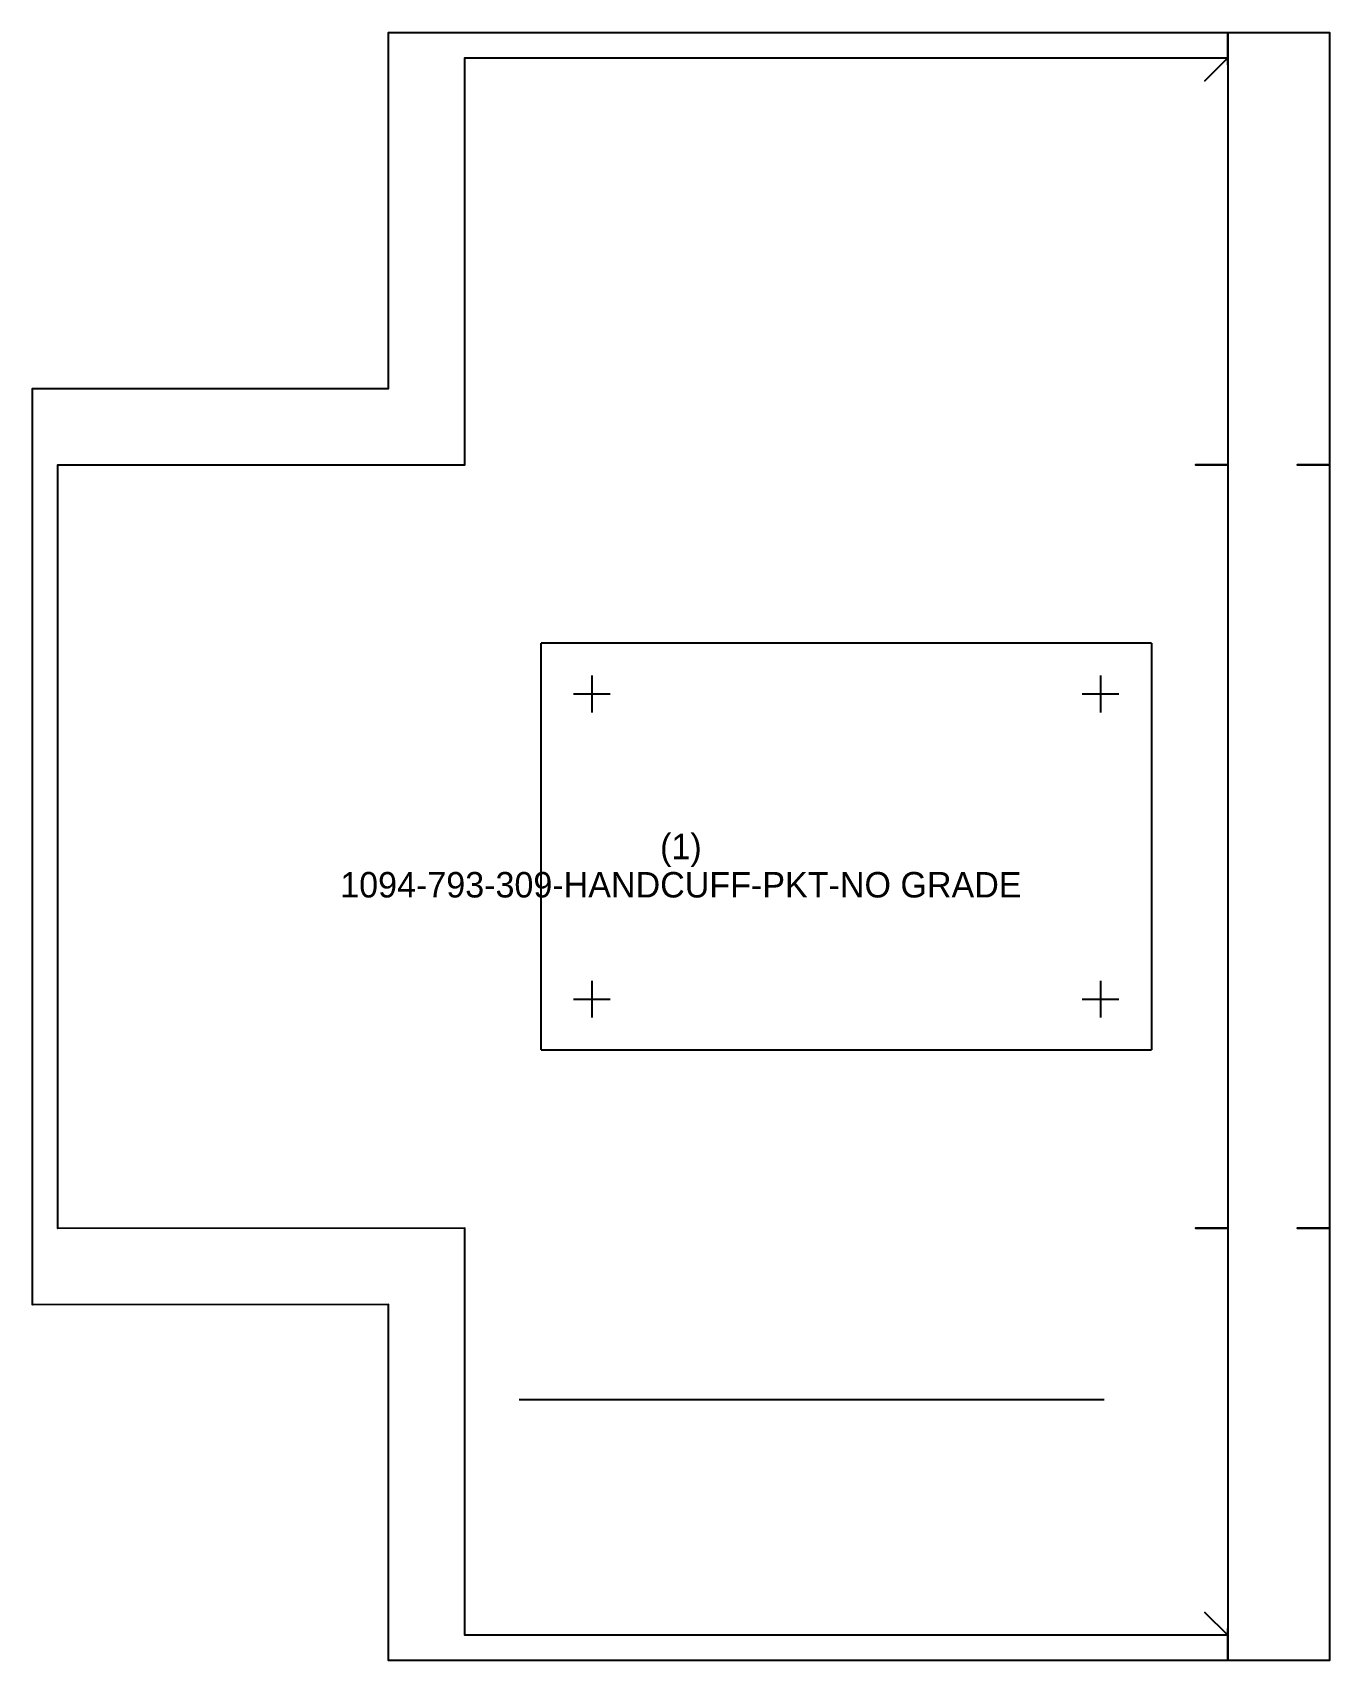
# Model space of a CAD drawing. Header units: inches. Extents: x 0 to 6.38, y 0 to 8.
import ezdxf
from ezdxf.enums import TextEntityAlignment as Align

# ---------------------------------------------------------------- set-up
doc = ezdxf.new("R2010")
doc.units = ezdxf.units.IN

msp = doc.modelspace()

# ---------------------------------------------------------------- linework, layer by layer
at = {"layer": 'T001L001'}
for points in [[(6.375, 5.875), (6.217, 5.875), (6.375, 5.875), (6.375, 4), (6.375, 2.125), (6.217, 2.125), (6.375, 2.125), (6.375, 0), (5.875, 0), (5.875, 0.157), (5.875, 0), (1.75, 0), (1.75, 1.749), (0, 1.748), (0, 6.25), (1.75, 6.25), (1.75, 8), (5.875, 8), (5.875, 7.842), (5.875, 8), (6.375, 8), (6.375, 5.875)], [(5.875, 5.875), (5.717, 5.875), (5.875, 5.875), (5.875, 4), (5.875, 2.125), (5.717, 2.125), (5.875, 2.125), (5.875, 0.125), (5.763, 0.236), (5.875, 0.125), (2.125, 0.125), (2.125, 2.125), (0.125, 2.123), (0.125, 5.875), (2.125, 5.875), (2.125, 7.875), (5.875, 7.875), (5.763, 7.763), (5.875, 7.875), (5.875, 5.875)], [(5.5, 5), (2.5, 5)], [(2.5, 3), (2.5, 5)], [(5.5, 5), (5.5, 3)], [(2.75, 4.84), (2.75, 4.659)], [(5.25, 4.84), (5.25, 4.659)], [(2.659, 4.75), (2.84, 4.75)], [(5.159, 4.75), (5.34, 4.75)], [(2.75, 3.34), (2.75, 3.159)], [(5.25, 3.34), (5.25, 3.159)], [(2.659, 3.25), (2.84, 3.25)], [(5.159, 3.25), (5.34, 3.25)], [(2.5, 3), (5.5, 3)], [(2.392, 1.282), (5.267, 1.282)]]:
    msp.add_lwpolyline(points, dxfattribs=at)

# ---------------------------------------------------------------- texts
at = {"layer": 'ABC'}
for s, height, p in [('(1)', 0.1252, (3.187, 4)), ('1094-793-309-HANDCUFF-PKT-NO GRADE', 0.125197, (3.187, 3.812))]:
    msp.add_text(s, height=height, dxfattribs=at).set_placement(p, align=Align.MIDDLE_CENTER)

doc.saveas('drawing.dxf')
